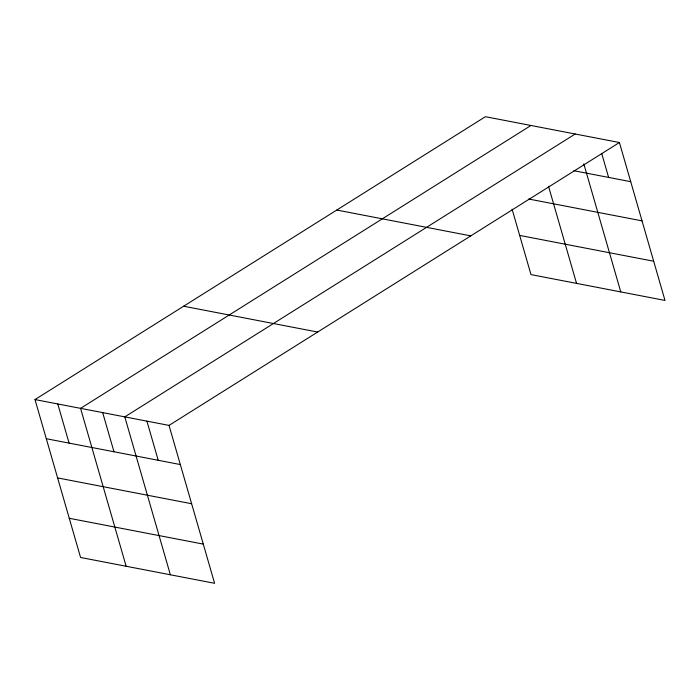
<?xml version="1.0" encoding="UTF-8"?>
<svg xmlns="http://www.w3.org/2000/svg" width="700" height="700" viewBox="0 0 700 700"><rect width="100%" height="100%" fill="white"/><g stroke="black" fill="none" stroke-linecap="round" stroke-linejoin="round"><path stroke-width="1.05" d="M35 399.569L169.024 425.399L214.602 583.301L80.579 557.48L35 399.569L485.398 116.699L619.421 142.52L665 300.431L530.976 274.601L512.094 209.169M530.968 125.475L80.57 408.354L126.149 566.256M575.199 133.998L124.793 416.876L170.371 574.779M169.024 425.399L619.421 142.52M573.86 170.721L630.726 181.676M528.727 199.028L642.031 220.867M519.663 235.419L653.686 261.24M336.77 210.044L470.794 235.874M183.627 306.224L317.651 332.045M46.305 438.725L180.329 464.546M57.61 477.907L191.634 503.738M69.265 518.289L203.289 544.11M601.773 153.72L608.606 177.415M583.817 163.879L620.769 291.909M548.52 186.287L576.546 283.386M146.912 421.137L158.209 460.285M102.681 412.615L113.986 451.762M57.785 403.961L69.081 443.109"/></g></svg>
